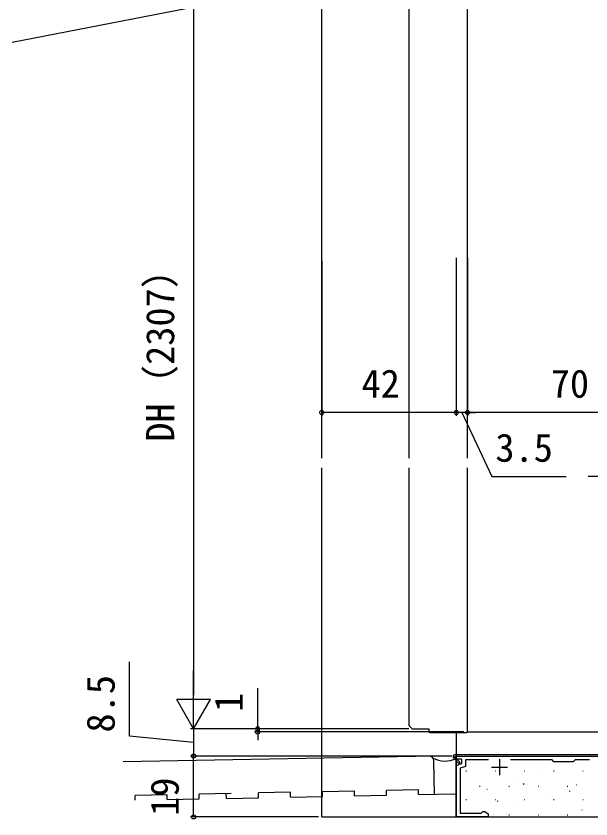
# Model space of a CAD drawing. Units: millimetres, scale not verified. Extents: x -525 to 525, y -783 to 779.
# Drawn here: x 56.6 to 236.1, y 54.5 to 305 of the extents above; entities that cross this region are included whole.
import ezdxf
from ezdxf.enums import TextEntityAlignment as Align

# ---------------------------------------------------------------- set-up
doc = ezdxf.new("R2010")
doc.units = ezdxf.units.MM
doc.header["$LTSCALE"] = 4
for name, color, linetype in [('0-2_YKK_11', 7, 'Continuous'), ('0-4_YKK_12', 2, 'Continuous'), ('0-5_YKK_13', 4, 'Continuous'), ('0-7_YKK_D', 6, 'Continuous'), ('0-9_YSS_K', 3, 'Continuous')]:
    doc.layers.add(name, color=color, linetype=linetype)
doc.styles.add('ＭＳ ゴシック', font='')
doc.styles.get('ＭＳ ゴシック').set_extended_font_data('MS Gothic')

msp = doc.modelspace()

# ---------------------------------------------------------------- linework, layer by layer
at = {"layer": '0-2_YKK_11'}
for p, q in [((207.5, 73.097), (207.5, 68.097)), ((205, 70.597), (210, 70.597))]:
    msp.add_line(p, q, dxfattribs=at)
for points in [[(204.101, 72.897), (196.9, 72.897), (196.9, 70.875), (195.2, 70.257), (195.2, 56.297), (201.803, 56.297), (202.001, 56.477), (202.3, 56.747), (202.874, 56.747), (204, 56.097), (204, 55.097), (194, 55.097), (194, 71.097), (195.7, 71.716), (195.7, 73.097), (194, 73.097), (194, 74.097), (250.5, 74.097), (250.5, 72.097)], [(235.601, 72.897), (231.1, 72.897), (230.5, 72.297), (224.5, 72.297), (223.9, 72.897), (210.899, 72.897)]]:
    msp.add_lwpolyline(points, dxfattribs=at)
at = {"layer": '0-4_YKK_12'}
for p, q in [((152, 167.095), (152, 375.097)), ((55.369, 296.852), (275.693, 339.884)), ((152, 55.097), (152, 164.095)), ((194, 81.397), (194, 55.097)), ((152, 55.097), (303.6, 55.097))]:
    msp.add_line(p, q, dxfattribs=at)
at = {"layer": '0-5_YKK_13'}
for p, q in [((179.2, 333.597), (179.2, 167.095)), ((197.5, 167.095), (197.5, 334.597)), ((179.2, 164.095), (179.2, 83.597)), ((197.5, 81.597), (197.5, 164.095)), ((180.2, 82.597), (179.2, 83.597)), ((180.2, 82.597), (185.4, 82.597)), ((185.4, 82.597), (185.4, 81.897)), ((185.9, 81.397), (197.1, 81.397)), ((197.383, 81.597), (210.1, 81.597)), ((210.1, 81.597), (254, 81.597)), ((194.91, 71.697), (193.205, 73.402)), ((193.609, 74.097), (193.494, 73.82)), ((195.264, 72.05), (193.494, 73.82)), ((193.609, 74.097), (282.501, 74.097)), ((193.7, 74.597), (282.501, 74.597)), ((194.91, 71.697), (195.264, 72.05))]:
    msp.add_line(p, q, dxfattribs=at)
for centre, radius, start, end in [((185.9, 81.897), 0.5, 180, 270), ((197.1, 81.697), 0.3, 270, 340.52878), ((193.7, 73.897), 0.7, 90, 225.00044)]:
    msp.add_arc(centre, radius, start, end, dxfattribs=at)
at = {"layer": '0-7_YKK_D'}
for p, q in [((112, 324.097), (112, 93.097)), ((152, 228.598), (152, 180.303)), ((194, 229.598), (194, 180.303)), ((194, 228.598), (194, 180.303)), ((197.5, 229.598), (197.5, 180.303)), ((197.5, 229.598), (197.5, 180.303)), ((194, 181.303), (152, 181.303)), ((194, 181.303), (191.45, 181.303)), ((197.5, 181.303), (194, 181.303)), ((197.5, 181.303), (194, 181.303)), ((267.5, 181.303), (197.5, 181.303)), ((197.5, 181.303), (200.05, 181.303)), ((112, 82.597), (112, 100.783)), ((132, 82.597), (132, 95.311)), ((112, 82.597), (106.75, 91.69)), ((117.25, 91.69), (106.75, 91.69)), ((112, 82.597), (117.25, 91.69)), ((179.2, 82.597), (111, 82.597)), ((179.2, 82.597), (111, 82.597)), ((112, 82.597), (112, 74.097)), ((179.2, 82.597), (131, 82.597)), ((196.383, 81.597), (131, 81.597)), ((132, 81.597), (132, 82.597)), ((132, 81.597), (132, 79.047)), ((192.609, 74.097), (111, 74.097)), ((192.609, 74.097), (111.001, 74.097)), ((112.001, 55.099), (112.001, 74.097)), ((151, 55.099), (111.001, 55.099))]:
    msp.add_line(p, q, dxfattribs=at)
for points in [[(195.75, 181.303), (205.103, 161.3), (228.33, 161.3)], [(284.6, 181.3), (258.442, 161.3), (235.146, 161.3)], [(112, 78.347), (92, 80.252), (92, 103.547)]]:
    msp.add_lwpolyline(points, dxfattribs=at)
for centre in [(152, 181.303), (194, 181.303), (194, 181.303), (197.5, 181.303), (197.5, 181.303), (132, 82.597), (132, 81.597), (112, 74.097), (112.001, 74.097), (112.001, 55.099)]:
    msp.add_circle(centre, 0.637, dxfattribs=at)
at = {"layer": '0-9_YSS_K'}
for p, q in [((186.992, 74.105), (90.012, 72.243)), ((194, 62.266), (194.008, 73.361)), ((187.222, 62.136), (187.02, 72.634)), ((200.646, 71.26), (200.675, 71.27)), ((197.025, 69.518), (197.175, 69.518)), ((206.145, 69.518), (206.295, 69.518)), ((215.265, 69.518), (215.415, 69.518)), ((220.174, 69.652), (220.202, 69.662)), ((224.385, 69.518), (224.535, 69.518)), ((233.505, 69.518), (233.655, 69.518)), ((211.945, 66.738), (211.973, 66.748)), ((214.93, 65.32), (215.18, 65.486)), ((142.204, 62.772), (132.206, 62.58)), ((142.233, 61.272), (142.204, 62.772)), ((162.2, 63.156), (152.202, 62.964)), ((152.231, 61.464), (152.202, 62.964)), ((162.229, 61.656), (162.2, 63.156)), ((182.196, 63.54), (172.198, 63.348)), ((182.225, 62.04), (182.196, 63.54)), ((201.3, 64.673), (201.45, 64.673)), ((203.574, 63.774), (203.603, 63.784)), ((210.42, 64.673), (210.57, 64.673)), ((219.54, 64.673), (219.69, 64.673)), ((228.66, 64.673), (228.81, 64.673)), ((229.338, 63.103), (229.588, 63.269)), ((231.473, 65.13), (231.501, 65.14)), ((93.742, 60.312), (93.713, 61.812)), ((103.74, 60.504), (113.738, 60.696)), ((103.74, 60.504), (113.738, 60.696)), ((123.707, 62.388), (113.709, 62.196)), ((113.738, 60.696), (113.709, 62.196)), ((113.738, 60.696), (113.709, 62.196)), ((122.236, 60.888), (122.207, 62.388)), ((122.236, 60.888), (132.234, 61.08)), ((132.234, 61.08), (132.206, 62.58)), ((142.233, 61.272), (152.231, 61.464)), ((182.225, 62.04), (194, 62.266)), ((197.025, 60.548), (197.175, 60.548)), ((206.145, 60.548), (206.295, 60.548)), ((206.862, 59.98), (207.112, 60.146)), ((215.265, 60.548), (215.415, 60.548)), ((223.102, 62.166), (223.13, 62.176)), ((224.385, 60.548), (224.535, 60.548)), ((233.505, 60.548), (233.655, 60.548)), ((213.742, 58.852), (213.77, 58.862)), ((205.512, 55.937), (205.541, 55.947)), ((210.42, 55.703), (210.57, 55.703)), ((219.54, 55.703), (219.69, 55.703)), ((228.66, 55.703), (228.81, 55.703)), ((233.269, 57.244), (233.298, 57.254)), ((234.999, 55.097), (235.003, 55.099))]:
    msp.add_line(p, q, dxfattribs=at)
for points in [[(162.229, 61.656), (172.227, 61.848), (172.198, 63.348)], [(103.74, 60.504), (103.711, 62.004), (93.713, 61.812)]]:
    msp.add_lwpolyline(points, dxfattribs=at)
for centre, radius, start, end in [((185.521, 72.605), 1.5, 1.1, 91.1), ((190.531, 80.222), 7.692, 239.8595, 296.86844)]:
    msp.add_arc(centre, radius, start, end, dxfattribs=at)

# ---------------------------------------------------------------- texts
at = {"layer": '0-7_YKK_D', "style": 'ＭＳ ゴシック'}
for s, p in [('DH（2307）', (108.568, 172.188)), ('8.5', (90, 81.433)), ('1', (130, 87.856)), ('19', (110.001, 55.427))]:
    msp.add_text(s, height=8.798, rotation=90, dxfattribs=at).set_placement(p, align=Align.BOTTOM_LEFT)
for s, p in [('42', (164.409, 183.303)), ('70', (223.5, 183.303)), ('3.5', (206.216, 163.3))]:
    msp.add_text(s, height=8.798, dxfattribs=at).set_placement(p, align=Align.BOTTOM_LEFT)

doc.saveas('drawing.dxf')
